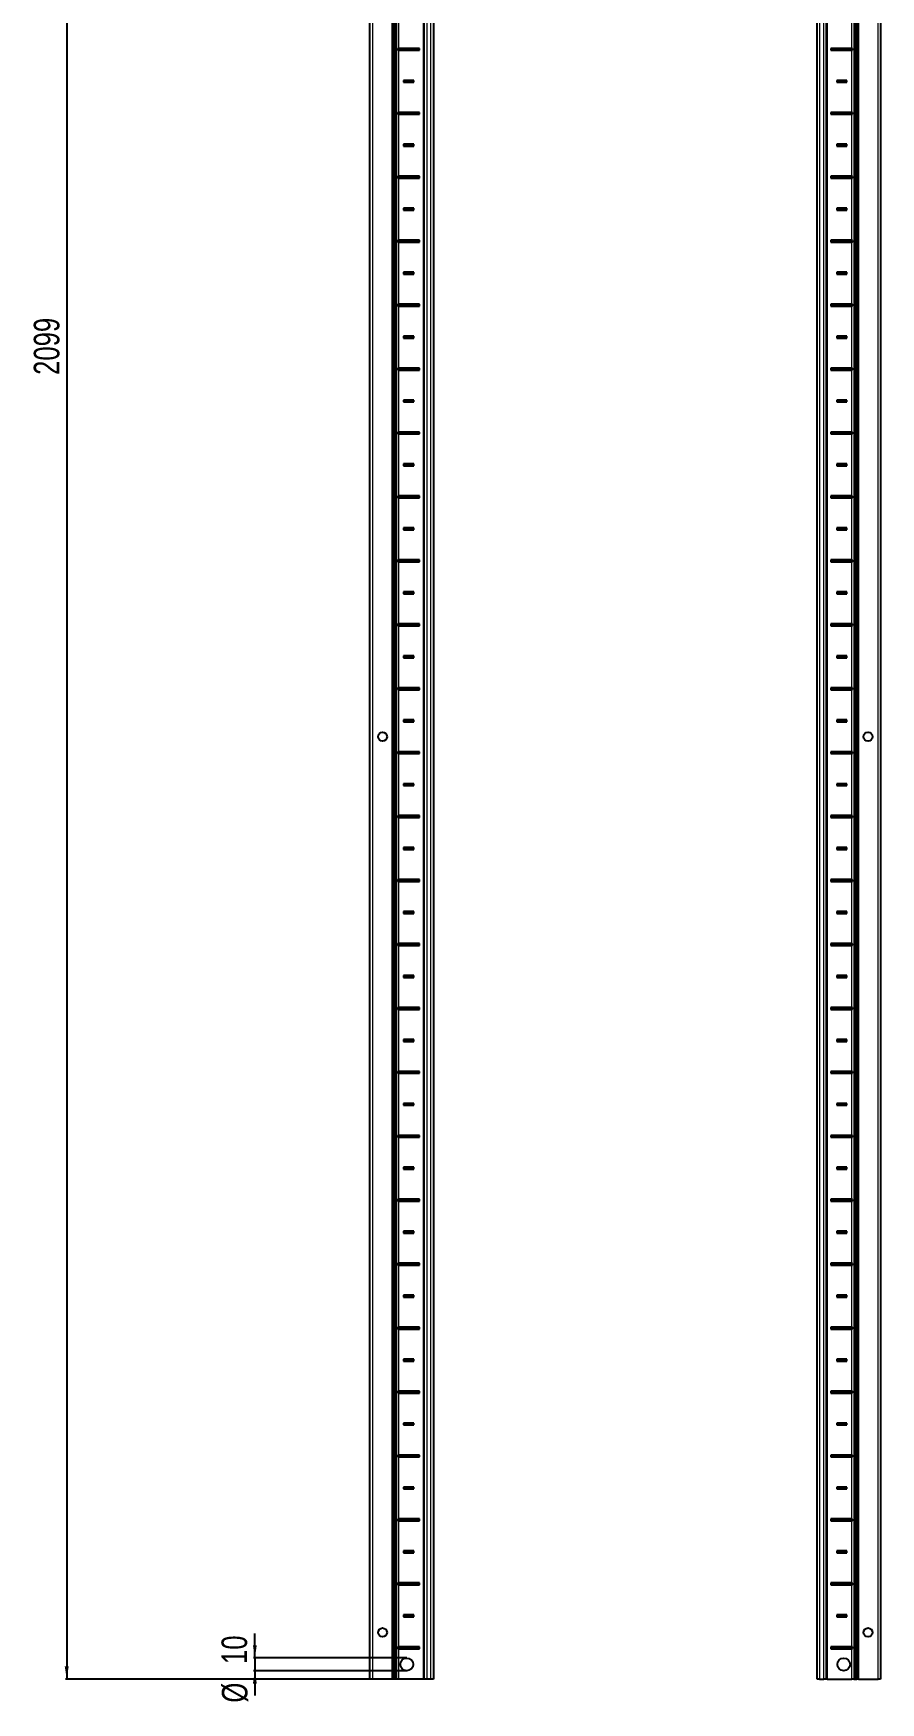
# Model space of a CAD drawing. Header units: millimetres. Extents: x -250 to 4825, y -2447 to 1577.
# Drawn here: x -250 to 412, y -1025 to 281 of the extents above; entities that cross this region are included whole.
import ezdxf

# ---------------------------------------------------------------- set-up
doc = ezdxf.new("R2010")
doc.units = ezdxf.units.MM
doc.layers.add('FORMAT', color=7, linetype='Continuous')
doc.styles.add('SLDTEXTSTYLE0', font='TXT', dxfattribs={"width": 0.75})
doc.dimstyles.new('SLDDIMSTYLE0', dxfattribs={"dimtxt": 20, "dimasz": 10, "dimexe": 0, "dimexo": 0.0625, "dimgap": 5, "dimtad": 2, "dimdec": 1, "dimrnd": 1e-09, "dimzin": 12, "dimdsep": 46, "dimtxsty": 'SLDTEXTSTYLE0', "dimsah": 1, "dimcen": 0.09, "dimadec": 0, "dimazin": 3, "dimtfac": 1, "dimtofl": 0, "dimtmove": 0, "dimatfit": 3, "dimfxl": 0, "dimfrac": 2, "dimtolj": 1, "dimtzin": 12, "dimarcsym": 0})
doc.dimstyles.new('SLDDIMSTYLE1', dxfattribs={"dimtxt": 20, "dimasz": 10, "dimexe": 0, "dimexo": 0.0625, "dimgap": 5, "dimtad": 2, "dimdec": 1, "dimrnd": 1e-09, "dimzin": 12, "dimdsep": 46, "dimtxsty": 'SLDTEXTSTYLE0', "dimsah": 1, "dimcen": 0.09, "dimadec": 0, "dimazin": 3, "dimtfac": 1, "dimtmove": 0, "dimatfit": 0, "dimfxl": 0, "dimfrac": 2, "dimtolj": 1, "dimtzin": 12, "dimarcsym": 0})

# ---------------------------------------------------------------- blocks, each defined once
blk = doc.blocks.new('_D')
at = {"layer": 'FORMAT'}
for p, q in [((35.2, 1092.8), (-225.3, 1092.8)), ((-224.3, 1092.8), (-224.3, -1006.2)), ((35.2, -1006.2), (-225.3, -1006.2))]:
    blk.add_line(p, q, dxfattribs=at)
for points in [[(-224.3, 1092.8), (-225.9, 1082.8), (-222.8, 1082.8)], [(-224.3, -1006.2), (-222.8, -996.2), (-225.9, -996.2)]]:
    blk.add_solid(points, dxfattribs=at)
at = {"layer": 'FORMAT', "insert": (-250.1, 13.7), "char_height": 20, "attachment_point": 1, "rotation": 90, "style": 'SLDTEXTSTYLE0'}
blk.add_mtext('2099', dxfattribs=at)
blk = doc.blocks.new('_D_3')
at = {"layer": 'FORMAT'}
for p, q in [((-77.2, -989.7), (-77.2, -970.5)), ((41.6, -989.7), (-78.2, -989.7)), ((-77.2, -989.7), (-77.2, -999.7)), ((41.6, -999.7), (-78.2, -999.7)), ((-77.2, -999.7), (-77.2, -1019))]:
    blk.add_line(p, q, dxfattribs=at)
for points in [[(-77.2, -989.7), (-75.7, -979.7), (-78.7, -979.7)], [(-77.2, -999.7), (-78.7, -1009.7), (-75.7, -1009.7)]]:
    blk.add_solid(points, dxfattribs=at)
at = {"layer": 'FORMAT', "char_height": 20, "attachment_point": 1, "rotation": 90, "style": 'SLDTEXTSTYLE0'}
for s, insert in [('10', (-103.3, -994.4)), ('%%c', (-103, -1024.6))]:
    blk.add_mtext(s, dxfattribs=dict(at, insert=insert))

msp = doc.modelspace()

# ---------------------------------------------------------------- linework, layer by layer
at = {"color": 7, "linetype": 'Continuous', "lineweight": 25}
for p, q in [((12.79, -1006.24), (12.79, 1092.76)), ((30.79, -1006.24), (30.79, 1092.76)), ((32.58, -1006.24), (32.58, 1092.76)), ((32.62, -1006.24), (32.62, 1092.76)), ((55.29, -1006.24), (55.29, 1092.76)), ((62.49, 1092.76), (62.49, -1006.24)), ((362.49, -1006.24), (362.49, 1092.76)), ((369.69, 1092.76), (369.69, -1006.24)), ((392.36, 1092.76), (392.36, -1006.24)), ((392.4, 1092.76), (392.4, -1006.24)), ((394.19, 1092.76), (394.19, -1006.24)), ((412.19, 1092.76), (412.19, -1006.24)), ((34.75, 268.9), (34.75, 267.61)), ((35.39, 268.26), (34.75, 268.9)), ((35.39, 268.26), (34.75, 267.61)), ((51.64, 269.01), (35.24, 269.01)), ((35.24, 267.51), (51.64, 267.51)), ((50.89, 268.26), (35.39, 268.26)), ((50.89, 268.26), (51.64, 269.01)), ((50.89, 268.26), (51.64, 267.51)), ((51.64, 267.51), (51.64, 269.01)), ((389.74, 269.01), (373.34, 269.01)), ((373.34, 269.01), (373.34, 267.51)), ((374.09, 268.26), (373.34, 269.01)), ((374.09, 268.26), (373.34, 267.51)), ((373.34, 267.51), (389.74, 267.51)), ((374.09, 268.26), (389.59, 268.26)), ((389.59, 268.26), (390.23, 268.9)), ((389.59, 268.26), (390.23, 267.61)), ((390.23, 267.61), (390.23, 268.9)), ((47.14, 244.01), (39.14, 244.01)), ((39.14, 244.01), (39.14, 242.51)), ((39.89, 243.26), (39.14, 244.01)), ((39.89, 243.26), (39.14, 242.51)), ((39.14, 242.51), (47.14, 242.51)), ((46.39, 243.26), (39.89, 243.26)), ((46.39, 243.26), (47.14, 244.01)), ((46.39, 243.26), (47.14, 242.51)), ((47.14, 242.51), (47.14, 244.01)), ((385.84, 244.01), (377.84, 244.01)), ((377.84, 244.01), (377.84, 242.51)), ((378.59, 243.26), (377.84, 244.01)), ((378.59, 243.26), (377.84, 242.51)), ((377.84, 242.51), (385.84, 242.51)), ((378.59, 243.26), (385.09, 243.26)), ((385.09, 243.26), (385.84, 244.01)), ((385.09, 243.26), (385.84, 242.51)), ((385.84, 242.51), (385.84, 244.01)), ((34.75, 218.9), (34.75, 217.61)), ((35.39, 218.26), (34.75, 218.9)), ((35.39, 218.26), (34.75, 217.61)), ((51.64, 219.01), (35.24, 219.01)), ((35.24, 217.51), (51.64, 217.51)), ((50.89, 218.26), (35.39, 218.26)), ((50.89, 218.26), (51.64, 219.01)), ((50.89, 218.26), (51.64, 217.51)), ((51.64, 217.51), (51.64, 219.01)), ((389.74, 219.01), (373.34, 219.01)), ((373.34, 219.01), (373.34, 217.51)), ((374.09, 218.26), (373.34, 219.01)), ((374.09, 218.26), (373.34, 217.51)), ((373.34, 217.51), (389.74, 217.51)), ((374.09, 218.26), (389.59, 218.26)), ((389.59, 218.26), (390.23, 218.9)), ((389.59, 218.26), (390.23, 217.61)), ((390.23, 217.61), (390.23, 218.9)), ((47.14, 194.01), (39.14, 194.01)), ((39.14, 194.01), (39.14, 192.51)), ((39.89, 193.26), (39.14, 194.01)), ((39.89, 193.26), (39.14, 192.51)), ((39.14, 192.51), (47.14, 192.51)), ((46.39, 193.26), (39.89, 193.26)), ((46.39, 193.26), (47.14, 194.01)), ((46.39, 193.26), (47.14, 192.51)), ((47.14, 192.51), (47.14, 194.01)), ((385.84, 194.01), (377.84, 194.01)), ((377.84, 194.01), (377.84, 192.51)), ((378.59, 193.26), (377.84, 194.01)), ((378.59, 193.26), (377.84, 192.51)), ((377.84, 192.51), (385.84, 192.51)), ((378.59, 193.26), (385.09, 193.26)), ((385.09, 193.26), (385.84, 194.01)), ((385.09, 193.26), (385.84, 192.51)), ((385.84, 192.51), (385.84, 194.01)), ((34.75, 168.9), (34.75, 167.61)), ((35.39, 168.26), (34.75, 168.9)), ((35.39, 168.26), (34.75, 167.61)), ((51.64, 169.01), (35.24, 169.01)), ((35.24, 167.51), (51.64, 167.51)), ((50.89, 168.26), (35.39, 168.26)), ((50.89, 168.26), (51.64, 169.01)), ((50.89, 168.26), (51.64, 167.51)), ((51.64, 167.51), (51.64, 169.01)), ((389.74, 169.01), (373.34, 169.01)), ((373.34, 169.01), (373.34, 167.51)), ((374.09, 168.26), (373.34, 169.01)), ((374.09, 168.26), (373.34, 167.51)), ((373.34, 167.51), (389.74, 167.51)), ((374.09, 168.26), (389.59, 168.26)), ((389.59, 168.26), (390.23, 168.9)), ((389.59, 168.26), (390.23, 167.61)), ((390.23, 167.61), (390.23, 168.9)), ((47.14, 144.01), (39.14, 144.01)), ((39.14, 144.01), (39.14, 142.51)), ((39.89, 143.26), (39.14, 144.01)), ((46.39, 143.26), (47.14, 144.01)), ((47.14, 142.51), (47.14, 144.01)), ((385.84, 144.01), (377.84, 144.01)), ((377.84, 144.01), (377.84, 142.51)), ((378.59, 143.26), (377.84, 144.01)), ((385.09, 143.26), (385.84, 144.01)), ((385.84, 142.51), (385.84, 144.01)), ((39.89, 143.26), (39.14, 142.51)), ((39.14, 142.51), (47.14, 142.51)), ((46.39, 143.26), (39.89, 143.26)), ((46.39, 143.26), (47.14, 142.51)), ((378.59, 143.26), (377.84, 142.51)), ((377.84, 142.51), (385.84, 142.51)), ((378.59, 143.26), (385.09, 143.26)), ((385.09, 143.26), (385.84, 142.51)), ((34.75, 118.9), (34.75, 117.61)), ((35.39, 118.26), (34.75, 118.9)), ((35.39, 118.26), (34.75, 117.61)), ((51.64, 119.01), (35.24, 119.01)), ((35.24, 117.51), (51.64, 117.51)), ((50.89, 118.26), (35.39, 118.26)), ((50.89, 118.26), (51.64, 119.01)), ((50.89, 118.26), (51.64, 117.51)), ((51.64, 117.51), (51.64, 119.01)), ((389.74, 119.01), (373.34, 119.01)), ((373.34, 119.01), (373.34, 117.51)), ((374.09, 118.26), (373.34, 119.01)), ((374.09, 118.26), (373.34, 117.51)), ((373.34, 117.51), (389.74, 117.51)), ((374.09, 118.26), (389.59, 118.26)), ((389.59, 118.26), (390.23, 118.9)), ((389.59, 118.26), (390.23, 117.61)), ((390.23, 117.61), (390.23, 118.9)), ((47.14, 94.01), (39.14, 94.01)), ((39.14, 94.01), (39.14, 92.51)), ((39.89, 93.26), (39.14, 94.01)), ((39.89, 93.26), (39.14, 92.51)), ((39.14, 92.51), (47.14, 92.51)), ((46.39, 93.26), (39.89, 93.26)), ((46.39, 93.26), (47.14, 94.01)), ((46.39, 93.26), (47.14, 92.51)), ((47.14, 92.51), (47.14, 94.01)), ((385.84, 94.01), (377.84, 94.01)), ((377.84, 94.01), (377.84, 92.51)), ((378.59, 93.26), (377.84, 94.01)), ((378.59, 93.26), (377.84, 92.51)), ((377.84, 92.51), (385.84, 92.51)), ((378.59, 93.26), (385.09, 93.26)), ((385.09, 93.26), (385.84, 94.01)), ((385.09, 93.26), (385.84, 92.51)), ((385.84, 92.51), (385.84, 94.01)), ((34.75, 68.9), (34.75, 67.61)), ((35.39, 68.26), (34.75, 68.9)), ((35.39, 68.26), (34.75, 67.61)), ((51.64, 69.01), (35.24, 69.01)), ((35.24, 67.51), (51.64, 67.51)), ((50.89, 68.26), (35.39, 68.26)), ((50.89, 68.26), (51.64, 69.01)), ((50.89, 68.26), (51.64, 67.51)), ((51.64, 67.51), (51.64, 69.01)), ((389.74, 69.01), (373.34, 69.01)), ((373.34, 69.01), (373.34, 67.51)), ((374.09, 68.26), (373.34, 69.01)), ((374.09, 68.26), (373.34, 67.51)), ((373.34, 67.51), (389.74, 67.51)), ((374.09, 68.26), (389.59, 68.26)), ((389.59, 68.26), (390.23, 68.9)), ((389.59, 68.26), (390.23, 67.61)), ((390.23, 67.61), (390.23, 68.9)), ((47.14, 44.01), (39.14, 44.01)), ((39.14, 44.01), (39.14, 42.51)), ((39.89, 43.26), (39.14, 44.01)), ((39.89, 43.26), (39.14, 42.51)), ((39.14, 42.51), (47.14, 42.51)), ((46.39, 43.26), (39.89, 43.26)), ((46.39, 43.26), (47.14, 44.01)), ((46.39, 43.26), (47.14, 42.51)), ((47.14, 42.51), (47.14, 44.01)), ((385.84, 44.01), (377.84, 44.01)), ((377.84, 44.01), (377.84, 42.51)), ((378.59, 43.26), (377.84, 44.01)), ((378.59, 43.26), (377.84, 42.51)), ((377.84, 42.51), (385.84, 42.51)), ((378.59, 43.26), (385.09, 43.26)), ((385.09, 43.26), (385.84, 44.01)), ((385.09, 43.26), (385.84, 42.51)), ((385.84, 42.51), (385.84, 44.01)), ((34.75, 18.9), (34.75, 17.61)), ((35.39, 18.26), (34.75, 18.9)), ((35.39, 18.26), (34.75, 17.61)), ((51.64, 19.01), (35.24, 19.01)), ((35.24, 17.51), (51.64, 17.51)), ((50.89, 18.26), (35.39, 18.26)), ((50.89, 18.26), (51.64, 19.01)), ((50.89, 18.26), (51.64, 17.51)), ((51.64, 17.51), (51.64, 19.01)), ((389.74, 19.01), (373.34, 19.01)), ((373.34, 19.01), (373.34, 17.51)), ((374.09, 18.26), (373.34, 19.01)), ((374.09, 18.26), (373.34, 17.51)), ((373.34, 17.51), (389.74, 17.51)), ((374.09, 18.26), (389.59, 18.26)), ((389.59, 18.26), (390.23, 18.9)), ((389.59, 18.26), (390.23, 17.61)), ((390.23, 17.61), (390.23, 18.9)), ((47.14, -5.99), (39.14, -5.99)), ((39.14, -5.99), (39.14, -7.49)), ((39.89, -6.74), (39.14, -5.99)), ((39.89, -6.74), (39.14, -7.49)), ((39.14, -7.49), (47.14, -7.49)), ((46.39, -6.74), (39.89, -6.74)), ((46.39, -6.74), (47.14, -5.99)), ((46.39, -6.74), (47.14, -7.49)), ((47.14, -7.49), (47.14, -5.99)), ((385.84, -5.99), (377.84, -5.99)), ((377.84, -5.99), (377.84, -7.49)), ((378.59, -6.74), (377.84, -5.99)), ((378.59, -6.74), (377.84, -7.49)), ((377.84, -7.49), (385.84, -7.49)), ((378.59, -6.74), (385.09, -6.74)), ((385.09, -6.74), (385.84, -5.99)), ((385.09, -6.74), (385.84, -7.49)), ((385.84, -7.49), (385.84, -5.99)), ((34.75, -31.1), (34.75, -32.39)), ((35.39, -31.74), (34.75, -31.1)), ((35.39, -31.74), (34.75, -32.39)), ((51.64, -30.99), (35.24, -30.99)), ((35.24, -32.49), (51.64, -32.49)), ((50.89, -31.74), (35.39, -31.74)), ((50.89, -31.74), (51.64, -30.99)), ((50.89, -31.74), (51.64, -32.49)), ((51.64, -32.49), (51.64, -30.99)), ((389.74, -30.99), (373.34, -30.99)), ((373.34, -30.99), (373.34, -32.49)), ((374.09, -31.74), (373.34, -30.99)), ((374.09, -31.74), (373.34, -32.49)), ((373.34, -32.49), (389.74, -32.49)), ((374.09, -31.74), (389.59, -31.74)), ((389.59, -31.74), (390.23, -31.1)), ((389.59, -31.74), (390.23, -32.39)), ((390.23, -32.39), (390.23, -31.1)), ((47.14, -55.99), (39.14, -55.99)), ((39.14, -55.99), (39.14, -57.49)), ((39.89, -56.74), (39.14, -55.99)), ((39.89, -56.74), (39.14, -57.49)), ((39.14, -57.49), (47.14, -57.49)), ((46.39, -56.74), (39.89, -56.74)), ((46.39, -56.74), (47.14, -55.99)), ((46.39, -56.74), (47.14, -57.49)), ((47.14, -57.49), (47.14, -55.99)), ((385.84, -55.99), (377.84, -55.99)), ((377.84, -55.99), (377.84, -57.49)), ((378.59, -56.74), (377.84, -55.99)), ((378.59, -56.74), (377.84, -57.49)), ((377.84, -57.49), (385.84, -57.49)), ((378.59, -56.74), (385.09, -56.74)), ((385.09, -56.74), (385.84, -55.99)), ((385.09, -56.74), (385.84, -57.49)), ((385.84, -57.49), (385.84, -55.99)), ((34.75, -81.1), (34.75, -82.39)), ((35.39, -81.74), (34.75, -81.1)), ((35.39, -81.74), (34.75, -82.39)), ((51.64, -80.99), (35.24, -80.99)), ((35.24, -82.49), (51.64, -82.49)), ((50.89, -81.74), (35.39, -81.74)), ((50.89, -81.74), (51.64, -80.99)), ((50.89, -81.74), (51.64, -82.49)), ((51.64, -82.49), (51.64, -80.99)), ((389.74, -80.99), (373.34, -80.99)), ((373.34, -80.99), (373.34, -82.49)), ((374.09, -81.74), (373.34, -80.99)), ((374.09, -81.74), (373.34, -82.49)), ((373.34, -82.49), (389.74, -82.49)), ((374.09, -81.74), (389.59, -81.74)), ((389.59, -81.74), (390.23, -81.1)), ((389.59, -81.74), (390.23, -82.39)), ((390.23, -82.39), (390.23, -81.1)), ((47.14, -105.99), (39.14, -105.99)), ((39.14, -105.99), (39.14, -107.49)), ((39.89, -106.74), (39.14, -105.99)), ((39.89, -106.74), (39.14, -107.49)), ((39.14, -107.49), (47.14, -107.49)), ((46.39, -106.74), (39.89, -106.74)), ((46.39, -106.74), (47.14, -105.99)), ((46.39, -106.74), (47.14, -107.49)), ((47.14, -107.49), (47.14, -105.99)), ((385.84, -105.99), (377.84, -105.99)), ((377.84, -105.99), (377.84, -107.49)), ((378.59, -106.74), (377.84, -105.99)), ((378.59, -106.74), (377.84, -107.49)), ((377.84, -107.49), (385.84, -107.49)), ((378.59, -106.74), (385.09, -106.74)), ((385.09, -106.74), (385.84, -105.99)), ((385.09, -106.74), (385.84, -107.49)), ((385.84, -107.49), (385.84, -105.99)), ((34.75, -131.1), (34.75, -132.39)), ((35.39, -131.74), (34.75, -131.1)), ((35.39, -131.74), (34.75, -132.39)), ((51.64, -130.99), (35.24, -130.99)), ((35.24, -132.49), (51.64, -132.49)), ((50.89, -131.74), (35.39, -131.74)), ((50.89, -131.74), (51.64, -130.99)), ((50.89, -131.74), (51.64, -132.49)), ((51.64, -132.49), (51.64, -130.99)), ((389.74, -130.99), (373.34, -130.99)), ((373.34, -130.99), (373.34, -132.49)), ((374.09, -131.74), (373.34, -130.99)), ((374.09, -131.74), (373.34, -132.49)), ((373.34, -132.49), (389.74, -132.49)), ((374.09, -131.74), (389.59, -131.74)), ((389.59, -131.74), (390.23, -131.1)), ((389.59, -131.74), (390.23, -132.39)), ((390.23, -132.39), (390.23, -131.1)), ((47.14, -155.99), (39.14, -155.99)), ((39.14, -155.99), (39.14, -157.49)), ((39.89, -156.74), (39.14, -155.99)), ((46.39, -156.74), (47.14, -155.99)), ((47.14, -157.49), (47.14, -155.99)), ((385.84, -155.99), (377.84, -155.99)), ((377.84, -155.99), (377.84, -157.49)), ((378.59, -156.74), (377.84, -155.99)), ((385.09, -156.74), (385.84, -155.99)), ((385.84, -157.49), (385.84, -155.99)), ((39.89, -156.74), (39.14, -157.49)), ((39.14, -157.49), (47.14, -157.49)), ((46.39, -156.74), (39.89, -156.74)), ((46.39, -156.74), (47.14, -157.49)), ((378.59, -156.74), (377.84, -157.49)), ((377.84, -157.49), (385.84, -157.49)), ((378.59, -156.74), (385.09, -156.74)), ((385.09, -156.74), (385.84, -157.49)), ((34.75, -181.1), (34.75, -182.39)), ((35.39, -181.74), (34.75, -181.1)), ((35.39, -181.74), (34.75, -182.39)), ((51.64, -180.99), (35.24, -180.99)), ((35.24, -182.49), (51.64, -182.49)), ((50.89, -181.74), (35.39, -181.74)), ((50.89, -181.74), (51.64, -180.99)), ((50.89, -181.74), (51.64, -182.49)), ((51.64, -182.49), (51.64, -180.99)), ((389.74, -180.99), (373.34, -180.99)), ((373.34, -180.99), (373.34, -182.49)), ((374.09, -181.74), (373.34, -180.99)), ((374.09, -181.74), (373.34, -182.49)), ((373.34, -182.49), (389.74, -182.49)), ((374.09, -181.74), (389.59, -181.74)), ((389.59, -181.74), (390.23, -181.1)), ((389.59, -181.74), (390.23, -182.39)), ((390.23, -182.39), (390.23, -181.1)), ((47.14, -205.99), (39.14, -205.99)), ((39.14, -205.99), (39.14, -207.49)), ((39.89, -206.74), (39.14, -205.99)), ((39.89, -206.74), (39.14, -207.49)), ((39.14, -207.49), (47.14, -207.49)), ((46.39, -206.74), (39.89, -206.74)), ((46.39, -206.74), (47.14, -205.99)), ((46.39, -206.74), (47.14, -207.49)), ((47.14, -207.49), (47.14, -205.99)), ((385.84, -205.99), (377.84, -205.99)), ((377.84, -205.99), (377.84, -207.49)), ((378.59, -206.74), (377.84, -205.99)), ((378.59, -206.74), (377.84, -207.49)), ((377.84, -207.49), (385.84, -207.49)), ((378.59, -206.74), (385.09, -206.74)), ((385.09, -206.74), (385.84, -205.99)), ((385.09, -206.74), (385.84, -207.49)), ((385.84, -207.49), (385.84, -205.99)), ((34.75, -231.1), (34.75, -232.39)), ((35.39, -231.74), (34.75, -231.1)), ((35.39, -231.74), (34.75, -232.39)), ((51.64, -230.99), (35.24, -230.99)), ((35.24, -232.49), (51.64, -232.49)), ((50.89, -231.74), (35.39, -231.74)), ((50.89, -231.74), (51.64, -230.99)), ((50.89, -231.74), (51.64, -232.49)), ((51.64, -232.49), (51.64, -230.99)), ((389.74, -230.99), (373.34, -230.99)), ((373.34, -230.99), (373.34, -232.49)), ((374.09, -231.74), (373.34, -230.99)), ((374.09, -231.74), (373.34, -232.49)), ((373.34, -232.49), (389.74, -232.49)), ((374.09, -231.74), (389.59, -231.74)), ((389.59, -231.74), (390.23, -231.1)), ((389.59, -231.74), (390.23, -232.39)), ((390.23, -232.39), (390.23, -231.1)), ((47.14, -255.99), (39.14, -255.99)), ((39.14, -255.99), (39.14, -257.49)), ((39.89, -256.74), (39.14, -255.99)), ((39.89, -256.74), (39.14, -257.49)), ((39.14, -257.49), (47.14, -257.49)), ((46.39, -256.74), (39.89, -256.74)), ((46.39, -256.74), (47.14, -255.99)), ((46.39, -256.74), (47.14, -257.49)), ((47.14, -257.49), (47.14, -255.99)), ((385.84, -255.99), (377.84, -255.99)), ((377.84, -255.99), (377.84, -257.49)), ((378.59, -256.74), (377.84, -255.99)), ((378.59, -256.74), (377.84, -257.49)), ((377.84, -257.49), (385.84, -257.49)), ((378.59, -256.74), (385.09, -256.74)), ((385.09, -256.74), (385.84, -255.99)), ((385.09, -256.74), (385.84, -257.49)), ((385.84, -257.49), (385.84, -255.99)), ((34.75, -281.1), (34.75, -282.39)), ((35.39, -281.74), (34.75, -281.1)), ((35.39, -281.74), (34.75, -282.39)), ((51.64, -280.99), (35.24, -280.99)), ((35.24, -282.49), (51.64, -282.49)), ((50.89, -281.74), (35.39, -281.74)), ((50.89, -281.74), (51.64, -280.99)), ((50.89, -281.74), (51.64, -282.49)), ((51.64, -282.49), (51.64, -280.99)), ((389.74, -280.99), (373.34, -280.99)), ((373.34, -280.99), (373.34, -282.49)), ((374.09, -281.74), (373.34, -280.99)), ((374.09, -281.74), (373.34, -282.49)), ((373.34, -282.49), (389.74, -282.49)), ((374.09, -281.74), (389.59, -281.74)), ((389.59, -281.74), (390.23, -281.1)), ((389.59, -281.74), (390.23, -282.39)), ((390.23, -282.39), (390.23, -281.1)), ((47.14, -305.99), (39.14, -305.99)), ((39.14, -305.99), (39.14, -307.49)), ((39.89, -306.74), (39.14, -305.99)), ((39.89, -306.74), (39.14, -307.49)), ((39.14, -307.49), (47.14, -307.49)), ((46.39, -306.74), (39.89, -306.74)), ((46.39, -306.74), (47.14, -305.99)), ((46.39, -306.74), (47.14, -307.49)), ((47.14, -307.49), (47.14, -305.99)), ((385.84, -305.99), (377.84, -305.99)), ((377.84, -305.99), (377.84, -307.49)), ((378.59, -306.74), (377.84, -305.99)), ((378.59, -306.74), (377.84, -307.49)), ((377.84, -307.49), (385.84, -307.49)), ((378.59, -306.74), (385.09, -306.74)), ((385.09, -306.74), (385.84, -305.99)), ((385.09, -306.74), (385.84, -307.49)), ((385.84, -307.49), (385.84, -305.99)), ((34.75, -331.1), (34.75, -332.39)), ((35.39, -331.74), (34.75, -331.1)), ((35.39, -331.74), (34.75, -332.39)), ((51.64, -330.99), (35.24, -330.99)), ((35.24, -332.49), (51.64, -332.49)), ((50.89, -331.74), (35.39, -331.74)), ((50.89, -331.74), (51.64, -330.99)), ((50.89, -331.74), (51.64, -332.49)), ((51.64, -332.49), (51.64, -330.99)), ((389.74, -330.99), (373.34, -330.99)), ((373.34, -330.99), (373.34, -332.49)), ((374.09, -331.74), (373.34, -330.99)), ((374.09, -331.74), (373.34, -332.49)), ((373.34, -332.49), (389.74, -332.49)), ((374.09, -331.74), (389.59, -331.74)), ((389.59, -331.74), (390.23, -331.1)), ((389.59, -331.74), (390.23, -332.39)), ((390.23, -332.39), (390.23, -331.1)), ((47.14, -355.99), (39.14, -355.99)), ((39.14, -355.99), (39.14, -357.49)), ((39.89, -356.74), (39.14, -355.99)), ((39.89, -356.74), (39.14, -357.49)), ((39.14, -357.49), (47.14, -357.49)), ((46.39, -356.74), (39.89, -356.74)), ((46.39, -356.74), (47.14, -355.99)), ((46.39, -356.74), (47.14, -357.49)), ((47.14, -357.49), (47.14, -355.99)), ((385.84, -355.99), (377.84, -355.99)), ((377.84, -355.99), (377.84, -357.49)), ((378.59, -356.74), (377.84, -355.99)), ((378.59, -356.74), (377.84, -357.49)), ((377.84, -357.49), (385.84, -357.49)), ((378.59, -356.74), (385.09, -356.74)), ((385.09, -356.74), (385.84, -355.99)), ((385.09, -356.74), (385.84, -357.49)), ((385.84, -357.49), (385.84, -355.99)), ((34.75, -381.1), (34.75, -382.39)), ((35.39, -381.74), (34.75, -381.1)), ((35.39, -381.74), (34.75, -382.39)), ((51.64, -380.99), (35.24, -380.99)), ((35.24, -382.49), (51.64, -382.49)), ((50.89, -381.74), (35.39, -381.74)), ((50.89, -381.74), (51.64, -380.99)), ((50.89, -381.74), (51.64, -382.49)), ((51.64, -382.49), (51.64, -380.99)), ((389.74, -380.99), (373.34, -380.99)), ((373.34, -380.99), (373.34, -382.49)), ((374.09, -381.74), (373.34, -380.99)), ((374.09, -381.74), (373.34, -382.49)), ((373.34, -382.49), (389.74, -382.49)), ((374.09, -381.74), (389.59, -381.74)), ((389.59, -381.74), (390.23, -381.1)), ((389.59, -381.74), (390.23, -382.39)), ((390.23, -382.39), (390.23, -381.1)), ((47.14, -405.99), (39.14, -405.99)), ((39.14, -405.99), (39.14, -407.49)), ((39.89, -406.74), (39.14, -405.99)), ((39.89, -406.74), (39.14, -407.49)), ((39.14, -407.49), (47.14, -407.49)), ((46.39, -406.74), (39.89, -406.74)), ((46.39, -406.74), (47.14, -405.99)), ((46.39, -406.74), (47.14, -407.49)), ((47.14, -407.49), (47.14, -405.99)), ((385.84, -405.99), (377.84, -405.99)), ((377.84, -405.99), (377.84, -407.49)), ((378.59, -406.74), (377.84, -405.99)), ((378.59, -406.74), (377.84, -407.49)), ((377.84, -407.49), (385.84, -407.49)), ((378.59, -406.74), (385.09, -406.74)), ((385.09, -406.74), (385.84, -405.99)), ((385.09, -406.74), (385.84, -407.49)), ((385.84, -407.49), (385.84, -405.99)), ((34.75, -431.1), (34.75, -432.39)), ((35.39, -431.74), (34.75, -431.1)), ((35.39, -431.74), (34.75, -432.39)), ((51.64, -430.99), (35.24, -430.99)), ((35.24, -432.49), (51.64, -432.49)), ((50.89, -431.74), (35.39, -431.74)), ((50.89, -431.74), (51.64, -430.99)), ((50.89, -431.74), (51.64, -432.49)), ((51.64, -432.49), (51.64, -430.99)), ((389.74, -430.99), (373.34, -430.99)), ((373.34, -430.99), (373.34, -432.49)), ((374.09, -431.74), (373.34, -430.99)), ((374.09, -431.74), (373.34, -432.49)), ((373.34, -432.49), (389.74, -432.49)), ((374.09, -431.74), (389.59, -431.74)), ((389.59, -431.74), (390.23, -431.1)), ((389.59, -431.74), (390.23, -432.39)), ((390.23, -432.39), (390.23, -431.1)), ((47.14, -455.99), (39.14, -455.99)), ((39.14, -455.99), (39.14, -457.49)), ((39.89, -456.74), (39.14, -455.99)), ((39.89, -456.74), (39.14, -457.49)), ((46.39, -456.74), (39.89, -456.74)), ((46.39, -456.74), (47.14, -455.99)), ((46.39, -456.74), (47.14, -457.49)), ((47.14, -457.49), (47.14, -455.99)), ((385.84, -455.99), (377.84, -455.99)), ((377.84, -455.99), (377.84, -457.49)), ((378.59, -456.74), (377.84, -455.99)), ((378.59, -456.74), (377.84, -457.49)), ((378.59, -456.74), (385.09, -456.74)), ((385.09, -456.74), (385.84, -455.99)), ((385.09, -456.74), (385.84, -457.49)), ((385.84, -457.49), (385.84, -455.99)), ((39.14, -457.49), (47.14, -457.49)), ((377.84, -457.49), (385.84, -457.49)), ((34.75, -481.1), (34.75, -482.39)), ((35.39, -481.74), (34.75, -481.1)), ((35.39, -481.74), (34.75, -482.39)), ((51.64, -480.99), (35.24, -480.99)), ((35.24, -482.49), (51.64, -482.49)), ((50.89, -481.74), (35.39, -481.74)), ((50.89, -481.74), (51.64, -480.99)), ((50.89, -481.74), (51.64, -482.49)), ((51.64, -482.49), (51.64, -480.99)), ((389.74, -480.99), (373.34, -480.99)), ((373.34, -480.99), (373.34, -482.49)), ((374.09, -481.74), (373.34, -480.99)), ((374.09, -481.74), (373.34, -482.49)), ((373.34, -482.49), (389.74, -482.49)), ((374.09, -481.74), (389.59, -481.74)), ((389.59, -481.74), (390.23, -481.1)), ((389.59, -481.74), (390.23, -482.39)), ((390.23, -482.39), (390.23, -481.1)), ((47.14, -505.99), (39.14, -505.99)), ((39.14, -505.99), (39.14, -507.49)), ((39.89, -506.74), (39.14, -505.99)), ((39.89, -506.74), (39.14, -507.49)), ((39.14, -507.49), (47.14, -507.49)), ((46.39, -506.74), (39.89, -506.74)), ((46.39, -506.74), (47.14, -505.99)), ((46.39, -506.74), (47.14, -507.49)), ((47.14, -507.49), (47.14, -505.99)), ((385.84, -505.99), (377.84, -505.99)), ((377.84, -505.99), (377.84, -507.49)), ((378.59, -506.74), (377.84, -505.99)), ((378.59, -506.74), (377.84, -507.49)), ((377.84, -507.49), (385.84, -507.49)), ((378.59, -506.74), (385.09, -506.74)), ((385.09, -506.74), (385.84, -505.99)), ((385.09, -506.74), (385.84, -507.49)), ((385.84, -507.49), (385.84, -505.99)), ((34.75, -531.1), (34.75, -532.39)), ((35.39, -531.74), (34.75, -531.1)), ((35.39, -531.74), (34.75, -532.39)), ((51.64, -530.99), (35.24, -530.99)), ((35.24, -532.49), (51.64, -532.49)), ((50.89, -531.74), (35.39, -531.74)), ((50.89, -531.74), (51.64, -530.99)), ((50.89, -531.74), (51.64, -532.49)), ((51.64, -532.49), (51.64, -530.99)), ((389.74, -530.99), (373.34, -530.99)), ((373.34, -530.99), (373.34, -532.49)), ((374.09, -531.74), (373.34, -530.99)), ((374.09, -531.74), (373.34, -532.49)), ((373.34, -532.49), (389.74, -532.49)), ((374.09, -531.74), (389.59, -531.74)), ((389.59, -531.74), (390.23, -531.1)), ((389.59, -531.74), (390.23, -532.39)), ((390.23, -532.39), (390.23, -531.1)), ((47.14, -555.99), (39.14, -555.99)), ((39.14, -555.99), (39.14, -557.49)), ((39.89, -556.74), (39.14, -555.99)), ((39.89, -556.74), (39.14, -557.49)), ((39.14, -557.49), (47.14, -557.49)), ((46.39, -556.74), (39.89, -556.74)), ((46.39, -556.74), (47.14, -555.99)), ((46.39, -556.74), (47.14, -557.49)), ((47.14, -557.49), (47.14, -555.99)), ((385.84, -555.99), (377.84, -555.99)), ((377.84, -555.99), (377.84, -557.49)), ((378.59, -556.74), (377.84, -555.99)), ((378.59, -556.74), (377.84, -557.49)), ((377.84, -557.49), (385.84, -557.49)), ((378.59, -556.74), (385.09, -556.74)), ((385.09, -556.74), (385.84, -555.99)), ((385.09, -556.74), (385.84, -557.49)), ((385.84, -557.49), (385.84, -555.99)), ((34.75, -581.1), (34.75, -582.39)), ((35.39, -581.74), (34.75, -581.1)), ((35.39, -581.74), (34.75, -582.39)), ((51.64, -580.99), (35.24, -580.99)), ((35.24, -582.49), (51.64, -582.49)), ((50.89, -581.74), (35.39, -581.74)), ((50.89, -581.74), (51.64, -580.99)), ((50.89, -581.74), (51.64, -582.49)), ((51.64, -582.49), (51.64, -580.99)), ((389.74, -580.99), (373.34, -580.99)), ((373.34, -580.99), (373.34, -582.49)), ((374.09, -581.74), (373.34, -580.99)), ((374.09, -581.74), (373.34, -582.49)), ((373.34, -582.49), (389.74, -582.49)), ((374.09, -581.74), (389.59, -581.74)), ((389.59, -581.74), (390.23, -581.1)), ((389.59, -581.74), (390.23, -582.39)), ((390.23, -582.39), (390.23, -581.1)), ((47.14, -605.99), (39.14, -605.99)), ((39.14, -605.99), (39.14, -607.49)), ((39.89, -606.74), (39.14, -605.99)), ((39.89, -606.74), (39.14, -607.49)), ((39.14, -607.49), (47.14, -607.49)), ((46.39, -606.74), (39.89, -606.74)), ((46.39, -606.74), (47.14, -605.99)), ((46.39, -606.74), (47.14, -607.49)), ((47.14, -607.49), (47.14, -605.99)), ((385.84, -605.99), (377.84, -605.99)), ((377.84, -605.99), (377.84, -607.49)), ((378.59, -606.74), (377.84, -605.99)), ((378.59, -606.74), (377.84, -607.49)), ((377.84, -607.49), (385.84, -607.49)), ((378.59, -606.74), (385.09, -606.74)), ((385.09, -606.74), (385.84, -605.99)), ((385.09, -606.74), (385.84, -607.49)), ((385.84, -607.49), (385.84, -605.99)), ((34.75, -631.1), (34.75, -632.39)), ((35.39, -631.74), (34.75, -631.1)), ((35.39, -631.74), (34.75, -632.39)), ((51.64, -630.99), (35.24, -630.99)), ((35.24, -632.49), (51.64, -632.49)), ((50.89, -631.74), (35.39, -631.74)), ((50.89, -631.74), (51.64, -630.99)), ((50.89, -631.74), (51.64, -632.49)), ((51.64, -632.49), (51.64, -630.99)), ((389.74, -630.99), (373.34, -630.99)), ((373.34, -630.99), (373.34, -632.49)), ((374.09, -631.74), (373.34, -630.99)), ((374.09, -631.74), (373.34, -632.49)), ((373.34, -632.49), (389.74, -632.49)), ((374.09, -631.74), (389.59, -631.74)), ((389.59, -631.74), (390.23, -631.1)), ((389.59, -631.74), (390.23, -632.39)), ((390.23, -632.39), (390.23, -631.1)), ((47.14, -655.99), (39.14, -655.99)), ((39.14, -655.99), (39.14, -657.49)), ((39.89, -656.74), (39.14, -655.99)), ((39.89, -656.74), (39.14, -657.49)), ((39.14, -657.49), (47.14, -657.49)), ((46.39, -656.74), (39.89, -656.74)), ((46.39, -656.74), (47.14, -655.99)), ((46.39, -656.74), (47.14, -657.49)), ((47.14, -657.49), (47.14, -655.99)), ((385.84, -655.99), (377.84, -655.99)), ((377.84, -655.99), (377.84, -657.49)), ((378.59, -656.74), (377.84, -655.99)), ((378.59, -656.74), (377.84, -657.49)), ((377.84, -657.49), (385.84, -657.49)), ((378.59, -656.74), (385.09, -656.74)), ((385.09, -656.74), (385.84, -655.99)), ((385.09, -656.74), (385.84, -657.49)), ((385.84, -657.49), (385.84, -655.99)), ((34.75, -681.1), (34.75, -682.39)), ((35.39, -681.74), (34.75, -681.1)), ((35.39, -681.74), (34.75, -682.39)), ((51.64, -680.99), (35.24, -680.99)), ((35.24, -682.49), (51.64, -682.49)), ((50.89, -681.74), (35.39, -681.74)), ((50.89, -681.74), (51.64, -680.99)), ((50.89, -681.74), (51.64, -682.49)), ((51.64, -682.49), (51.64, -680.99)), ((389.74, -680.99), (373.34, -680.99)), ((373.34, -680.99), (373.34, -682.49)), ((374.09, -681.74), (373.34, -680.99)), ((374.09, -681.74), (373.34, -682.49)), ((373.34, -682.49), (389.74, -682.49)), ((374.09, -681.74), (389.59, -681.74)), ((389.59, -681.74), (390.23, -681.1)), ((389.59, -681.74), (390.23, -682.39)), ((390.23, -682.39), (390.23, -681.1)), ((47.14, -705.99), (39.14, -705.99)), ((39.14, -705.99), (39.14, -707.49)), ((39.89, -706.74), (39.14, -705.99)), ((39.89, -706.74), (39.14, -707.49)), ((39.14, -707.49), (47.14, -707.49)), ((46.39, -706.74), (39.89, -706.74)), ((46.39, -706.74), (47.14, -705.99)), ((46.39, -706.74), (47.14, -707.49)), ((47.14, -707.49), (47.14, -705.99)), ((385.84, -705.99), (377.84, -705.99)), ((377.84, -705.99), (377.84, -707.49)), ((378.59, -706.74), (377.84, -705.99)), ((378.59, -706.74), (377.84, -707.49)), ((377.84, -707.49), (385.84, -707.49)), ((378.59, -706.74), (385.09, -706.74)), ((385.09, -706.74), (385.84, -705.99)), ((385.09, -706.74), (385.84, -707.49)), ((385.84, -707.49), (385.84, -705.99)), ((51.64, -730.99), (35.24, -730.99)), ((50.89, -731.74), (51.64, -730.99)), ((51.64, -732.49), (51.64, -730.99)), ((389.74, -730.99), (373.34, -730.99)), ((373.34, -730.99), (373.34, -732.49)), ((374.09, -731.74), (373.34, -730.99)), ((34.75, -731.1), (34.75, -732.39)), ((35.39, -731.74), (34.75, -731.1)), ((35.39, -731.74), (34.75, -732.39)), ((35.24, -732.49), (51.64, -732.49)), ((50.89, -731.74), (35.39, -731.74)), ((50.89, -731.74), (51.64, -732.49)), ((374.09, -731.74), (373.34, -732.49)), ((373.34, -732.49), (389.74, -732.49)), ((374.09, -731.74), (389.59, -731.74)), ((389.59, -731.74), (390.23, -731.1)), ((389.59, -731.74), (390.23, -732.39)), ((390.23, -732.39), (390.23, -731.1)), ((39.89, -756.74), (39.14, -755.99)), ((47.14, -755.99), (39.14, -755.99)), ((39.14, -755.99), (39.14, -757.49)), ((39.89, -756.74), (39.14, -757.49)), ((46.39, -756.74), (39.89, -756.74)), ((46.39, -756.74), (47.14, -755.99)), ((46.39, -756.74), (47.14, -757.49)), ((47.14, -757.49), (47.14, -755.99)), ((385.84, -755.99), (377.84, -755.99)), ((377.84, -755.99), (377.84, -757.49)), ((378.59, -756.74), (377.84, -755.99)), ((378.59, -756.74), (377.84, -757.49)), ((378.59, -756.74), (385.09, -756.74)), ((385.09, -756.74), (385.84, -755.99)), ((385.09, -756.74), (385.84, -757.49)), ((385.84, -757.49), (385.84, -755.99)), ((39.14, -757.49), (47.14, -757.49)), ((377.84, -757.49), (385.84, -757.49)), ((34.75, -781.1), (34.75, -782.39)), ((35.39, -781.74), (34.75, -781.1)), ((35.39, -781.74), (34.75, -782.39)), ((51.64, -780.99), (35.24, -780.99)), ((35.24, -782.49), (51.64, -782.49)), ((50.89, -781.74), (35.39, -781.74)), ((50.89, -781.74), (51.64, -780.99)), ((50.89, -781.74), (51.64, -782.49)), ((51.64, -782.49), (51.64, -780.99)), ((389.74, -780.99), (373.34, -780.99)), ((373.34, -780.99), (373.34, -782.49)), ((374.09, -781.74), (373.34, -780.99)), ((374.09, -781.74), (373.34, -782.49)), ((373.34, -782.49), (389.74, -782.49)), ((374.09, -781.74), (389.59, -781.74)), ((389.59, -781.74), (390.23, -781.1)), ((389.59, -781.74), (390.23, -782.39)), ((390.23, -782.39), (390.23, -781.1)), ((39.89, -806.74), (39.14, -805.99)), ((47.14, -805.99), (39.14, -805.99)), ((39.14, -805.99), (39.14, -807.49)), ((39.89, -806.74), (39.14, -807.49)), ((39.14, -807.49), (47.14, -807.49)), ((46.39, -806.74), (39.89, -806.74)), ((46.39, -806.74), (47.14, -805.99)), ((46.39, -806.74), (47.14, -807.49)), ((47.14, -807.49), (47.14, -805.99)), ((385.84, -805.99), (377.84, -805.99)), ((377.84, -805.99), (377.84, -807.49)), ((378.59, -806.74), (377.84, -805.99)), ((378.59, -806.74), (377.84, -807.49)), ((377.84, -807.49), (385.84, -807.49)), ((378.59, -806.74), (385.09, -806.74)), ((385.09, -806.74), (385.84, -805.99)), ((385.09, -806.74), (385.84, -807.49)), ((385.84, -807.49), (385.84, -805.99)), ((34.75, -831.1), (34.75, -832.39)), ((35.39, -831.74), (34.75, -831.1)), ((35.39, -831.74), (34.75, -832.39)), ((51.64, -830.99), (35.24, -830.99)), ((35.24, -832.49), (51.64, -832.49)), ((50.89, -831.74), (35.39, -831.74)), ((50.89, -831.74), (51.64, -830.99)), ((50.89, -831.74), (51.64, -832.49)), ((51.64, -832.49), (51.64, -830.99)), ((389.74, -830.99), (373.34, -830.99)), ((373.34, -830.99), (373.34, -832.49)), ((374.09, -831.74), (373.34, -830.99)), ((374.09, -831.74), (373.34, -832.49)), ((373.34, -832.49), (389.74, -832.49)), ((374.09, -831.74), (389.59, -831.74)), ((389.59, -831.74), (390.23, -831.1)), ((389.59, -831.74), (390.23, -832.39)), ((390.23, -832.39), (390.23, -831.1)), ((47.14, -855.99), (39.14, -855.99)), ((39.14, -855.99), (39.14, -857.49)), ((39.89, -856.74), (39.14, -855.99)), ((39.89, -856.74), (39.14, -857.49)), ((39.14, -857.49), (47.14, -857.49)), ((46.39, -856.74), (39.89, -856.74)), ((46.39, -856.74), (47.14, -855.99)), ((46.39, -856.74), (47.14, -857.49)), ((47.14, -857.49), (47.14, -855.99)), ((385.84, -855.99), (377.84, -855.99)), ((377.84, -855.99), (377.84, -857.49)), ((378.59, -856.74), (377.84, -855.99)), ((378.59, -856.74), (377.84, -857.49)), ((377.84, -857.49), (385.84, -857.49)), ((378.59, -856.74), (385.09, -856.74)), ((385.09, -856.74), (385.84, -855.99)), ((385.09, -856.74), (385.84, -857.49)), ((385.84, -857.49), (385.84, -855.99)), ((34.75, -881.1), (34.75, -882.39)), ((35.39, -881.74), (34.75, -881.1)), ((35.39, -881.74), (34.75, -882.39)), ((51.64, -880.99), (35.24, -880.99)), ((35.24, -882.49), (51.64, -882.49)), ((50.89, -881.74), (35.39, -881.74)), ((50.89, -881.74), (51.64, -880.99)), ((50.89, -881.74), (51.64, -882.49)), ((51.64, -882.49), (51.64, -880.99)), ((389.74, -880.99), (373.34, -880.99)), ((373.34, -880.99), (373.34, -882.49)), ((374.09, -881.74), (373.34, -880.99)), ((374.09, -881.74), (373.34, -882.49)), ((373.34, -882.49), (389.74, -882.49)), ((374.09, -881.74), (389.59, -881.74)), ((389.59, -881.74), (390.23, -881.1)), ((389.59, -881.74), (390.23, -882.39)), ((390.23, -882.39), (390.23, -881.1)), ((39.89, -906.74), (39.14, -905.99)), ((39.14, -905.99), (39.14, -907.49)), ((47.14, -905.99), (39.14, -905.99)), ((39.89, -906.74), (39.14, -907.49)), ((39.14, -907.49), (47.14, -907.49)), ((46.39, -906.74), (39.89, -906.74)), ((46.39, -906.74), (47.14, -905.99)), ((46.39, -906.74), (47.14, -907.49)), ((47.14, -907.49), (47.14, -905.99)), ((377.84, -905.99), (377.84, -907.49)), ((385.84, -905.99), (377.84, -905.99)), ((378.59, -906.74), (377.84, -905.99)), ((378.59, -906.74), (377.84, -907.49)), ((377.84, -907.49), (385.84, -907.49)), ((378.59, -906.74), (385.09, -906.74)), ((385.09, -906.74), (385.84, -905.99)), ((385.09, -906.74), (385.84, -907.49)), ((385.84, -907.49), (385.84, -905.99)), ((35.39, -931.74), (34.75, -931.1)), ((34.75, -931.1), (34.75, -932.39)), ((35.39, -931.74), (34.75, -932.39)), ((51.64, -930.99), (35.24, -930.99)), ((35.24, -932.49), (51.64, -932.49)), ((50.89, -931.74), (35.39, -931.74)), ((50.89, -931.74), (51.64, -930.99)), ((50.89, -931.74), (51.64, -932.49)), ((51.64, -932.49), (51.64, -930.99)), ((389.74, -930.99), (373.34, -930.99)), ((373.34, -930.99), (373.34, -932.49)), ((374.09, -931.74), (373.34, -930.99)), ((374.09, -931.74), (373.34, -932.49)), ((373.34, -932.49), (389.74, -932.49)), ((374.09, -931.74), (389.59, -931.74)), ((389.59, -931.74), (390.23, -931.1)), ((389.59, -931.74), (390.23, -932.39)), ((390.23, -932.39), (390.23, -931.1)), ((39.89, -956.74), (39.14, -955.99)), ((47.14, -955.99), (39.14, -955.99)), ((39.14, -955.99), (39.14, -957.49)), ((39.89, -956.74), (39.14, -957.49)), ((39.14, -957.49), (47.14, -957.49)), ((46.39, -956.74), (39.89, -956.74)), ((46.39, -956.74), (47.14, -955.99)), ((46.39, -956.74), (47.14, -957.49)), ((47.14, -957.49), (47.14, -955.99)), ((377.84, -955.99), (377.84, -957.49)), ((385.84, -955.99), (377.84, -955.99)), ((378.59, -956.74), (377.84, -955.99)), ((378.59, -956.74), (377.84, -957.49)), ((377.84, -957.49), (385.84, -957.49)), ((378.59, -956.74), (385.09, -956.74)), ((385.09, -956.74), (385.84, -955.99)), ((385.09, -956.74), (385.84, -957.49)), ((385.84, -957.49), (385.84, -955.99)), ((34.75, -981.1), (34.75, -982.39)), ((35.39, -981.74), (34.75, -981.1)), ((35.39, -981.74), (34.75, -982.39)), ((51.64, -980.99), (35.24, -980.99)), ((35.24, -982.49), (51.64, -982.49)), ((50.89, -981.74), (35.39, -981.74)), ((50.89, -981.74), (51.64, -980.99)), ((50.89, -981.74), (51.64, -982.49)), ((51.64, -982.49), (51.64, -980.99)), ((389.74, -980.99), (373.34, -980.99)), ((373.34, -980.99), (373.34, -982.49)), ((374.09, -981.74), (373.34, -980.99)), ((374.09, -981.74), (373.34, -982.49)), ((373.34, -982.49), (389.74, -982.49)), ((374.09, -981.74), (389.59, -981.74)), ((389.59, -981.74), (390.23, -981.1)), ((389.59, -981.74), (390.23, -982.39)), ((390.23, -982.39), (390.23, -981.1)), ((14.79, -1006.24), (12.79, -1006.24)), ((30.14, -1006.24), (14.79, -1006.24)), ((30.79, -1006.24), (30.14, -1006.24)), ((31.38, -1006.24), (30.79, -1006.24)), ((32.58, -1006.24), (31.38, -1006.24)), ((32.62, -1006.24), (32.58, -1006.24)), ((33.82, -1006.24), (32.62, -1006.24)), ((35.24, -1006.24), (33.82, -1006.24)), ((54.64, -1006.24), (35.24, -1006.24)), ((55.29, -1006.24), (54.64, -1006.24)), ((57.29, -1006.24), (55.29, -1006.24)), ((60.49, -1006.24), (57.29, -1006.24)), ((62.49, -1006.24), (60.49, -1006.24)), ((364.49, -1006.24), (362.49, -1006.24)), ((364.49, -1006.24), (367.69, -1006.24)), ((369.69, -1006.24), (367.69, -1006.24)), ((370.34, -1006.24), (369.69, -1006.24)), ((370.34, -1006.24), (389.74, -1006.24)), ((391.16, -1006.24), (389.74, -1006.24)), ((391.16, -1006.24), (392.36, -1006.24)), ((392.36, -1006.24), (392.4, -1006.24)), ((392.4, -1006.24), (393.6, -1006.24)), ((394.19, -1006.24), (393.6, -1006.24)), ((394.84, -1006.24), (394.19, -1006.24)), ((394.84, -1006.24), (410.19, -1006.24)), ((412.19, -1006.24), (410.19, -1006.24))]:
    msp.add_line(p, q, dxfattribs=at)
at = {"color": 8, "linetype": 'Continuous', "lineweight": 18}
for p, q in [((14.79, 1092.76), (14.79, -1006.24)), ((30.14, -1006.24), (30.14, 1092.76)), ((31.38, 1092.76), (31.38, -1006.24)), ((33.82, -1006.24), (33.82, 1092.76)), ((54.64, -1006.24), (54.64, 1092.76)), ((57.29, 1092.76), (57.29, -1006.24)), ((60.49, -1006.24), (60.49, 1092.76)), ((364.49, 1092.76), (364.49, -1006.24)), ((367.69, -1006.24), (367.69, 1092.76)), ((370.34, 1092.76), (370.34, -1006.24)), ((391.16, 1092.76), (391.16, -1006.24)), ((393.6, -1006.24), (393.6, 1092.76)), ((394.84, 1092.76), (394.84, -1006.24)), ((410.19, -1006.24), (410.19, 1092.76)), ((35.24, 317.51), (35.24, 269.01)), ((389.74, 269.01), (389.74, 317.51)), ((35.24, 267.51), (35.24, 219.01)), ((389.74, 219.01), (389.74, 267.51)), ((35.24, 217.51), (35.24, 169.01)), ((389.74, 169.01), (389.74, 217.51)), ((35.24, 167.51), (35.24, 119.01)), ((389.74, 119.01), (389.74, 167.51)), ((35.24, 117.51), (35.24, 69.01)), ((389.74, 69.01), (389.74, 117.51)), ((35.24, 67.51), (35.24, 19.01)), ((389.74, 19.01), (389.74, 67.51)), ((35.24, 17.51), (35.24, -30.99)), ((389.74, -30.99), (389.74, 17.51)), ((35.24, -32.49), (35.24, -80.99)), ((389.74, -80.99), (389.74, -32.49)), ((35.24, -82.49), (35.24, -130.99)), ((389.74, -130.99), (389.74, -82.49)), ((35.24, -132.49), (35.24, -180.99)), ((389.74, -180.99), (389.74, -132.49)), ((35.24, -182.49), (35.24, -230.99)), ((389.74, -230.99), (389.74, -182.49)), ((35.24, -232.49), (35.24, -280.99)), ((389.74, -280.99), (389.74, -232.49)), ((35.24, -282.49), (35.24, -330.99)), ((389.74, -330.99), (389.74, -282.49)), ((35.24, -332.49), (35.24, -380.99)), ((389.74, -380.99), (389.74, -332.49)), ((35.24, -382.49), (35.24, -430.99)), ((389.74, -430.99), (389.74, -382.49)), ((35.24, -432.49), (35.24, -480.99)), ((389.74, -480.99), (389.74, -432.49)), ((35.24, -482.49), (35.24, -530.99)), ((389.74, -530.99), (389.74, -482.49)), ((35.24, -532.49), (35.24, -580.99)), ((389.74, -580.99), (389.74, -532.49)), ((35.24, -582.49), (35.24, -630.99)), ((389.74, -630.99), (389.74, -582.49)), ((35.24, -632.49), (35.24, -680.99)), ((389.74, -680.99), (389.74, -632.49)), ((35.24, -682.49), (35.24, -730.99)), ((389.74, -730.99), (389.74, -682.49)), ((35.24, -732.49), (35.24, -780.99)), ((389.74, -780.99), (389.74, -732.49)), ((35.24, -782.49), (35.24, -830.99)), ((389.74, -830.99), (389.74, -782.49)), ((35.24, -832.49), (35.24, -880.99)), ((389.74, -880.99), (389.74, -832.49)), ((35.24, -882.49), (35.24, -930.99)), ((389.74, -930.99), (389.74, -882.49)), ((35.24, -932.49), (35.24, -980.99)), ((389.74, -980.99), (389.74, -932.49)), ((35.24, -982.49), (35.24, -1006.24)), ((389.74, -1006.24), (389.74, -982.49))]:
    msp.add_line(p, q, dxfattribs=at)
at = {"color": 7, "linetype": 'Continuous', "lineweight": 25}
for centre, radius in [((22.64, -269.24), 3.5), ((402.34, -269.24), 3.5), ((22.64, -969.74), 3.5), ((402.34, -969.74), 3.5), ((41.64, -994.74), 5), ((383.34, -994.74), 5)]:
    msp.add_circle(centre, radius, dxfattribs=at)
for centre, start_param, end_param in [((35.24, 265.54), 0, 0.2482694), ((35.24, 270.97), 2.8933233, 3.1415927), ((389.74, 265.54), 6.0349159, 6.2831853), ((389.74, 270.97), 3.1415927, 3.389862), ((35.24, 215.54), 0, 0.2482694), ((35.24, 220.97), 2.8933233, 3.1415927), ((389.74, 215.54), 6.0349159, 6.2831853), ((389.74, 220.97), 3.1415927, 3.389862), ((35.24, 165.54), 0, 0.2482694), ((35.24, 170.97), 2.8933233, 3.1415927), ((389.74, 165.54), 6.0349159, 6.2831853), ((389.74, 170.97), 3.1415927, 3.389862), ((35.24, 115.54), 0, 0.2482694), ((35.24, 120.97), 2.8933233, 3.1415927), ((389.74, 115.54), 6.0349159, 6.2831853), ((389.74, 120.97), 3.1415927, 3.389862), ((35.24, 65.54), 0, 0.2482694), ((35.24, 70.97), 2.8933233, 3.1415927), ((389.74, 65.54), 6.0349159, 6.2831853), ((389.74, 70.97), 3.1415927, 3.389862), ((35.24, 15.54), 0, 0.2482694), ((35.24, 20.97), 2.8933233, 3.1415927), ((389.74, 15.54), 6.0349159, 6.2831853), ((389.74, 20.97), 3.1415927, 3.389862), ((35.24, -34.46), 0, 0.2482694), ((35.24, -29.03), 2.8933233, 3.1415927), ((389.74, -34.46), 6.0349159, 6.2831853), ((389.74, -29.03), 3.1415927, 3.389862), ((35.24, -84.46), 0, 0.2482694), ((35.24, -79.03), 2.8933233, 3.1415927), ((389.74, -84.46), 6.0349159, 6.2831853), ((389.74, -79.03), 3.1415927, 3.389862), ((35.24, -134.46), 0, 0.2482694), ((35.24, -129.03), 2.8933233, 3.1415927), ((389.74, -134.46), 6.0349159, 6.2831853), ((389.74, -129.03), 3.1415927, 3.389862), ((35.24, -184.46), 0, 0.2482694), ((35.24, -179.03), 2.8933233, 3.1415927), ((389.74, -184.46), 6.0349159, 6.2831853), ((389.74, -179.03), 3.1415927, 3.389862), ((35.24, -234.46), 0, 0.2482694), ((35.24, -229.03), 2.8933233, 3.1415927), ((389.74, -234.46), 6.0349159, 6.2831853), ((389.74, -229.03), 3.1415927, 3.389862), ((35.24, -284.46), 0, 0.2482694), ((35.24, -279.03), 2.8933233, 3.1415927), ((389.74, -284.46), 6.0349159, 6.2831853), ((389.74, -279.03), 3.1415927, 3.389862), ((35.24, -334.46), 0, 0.2482694), ((35.24, -329.03), 2.8933233, 3.1415927), ((389.74, -334.46), 6.0349159, 6.2831853), ((389.74, -329.03), 3.1415927, 3.389862), ((35.24, -384.46), 0, 0.2482694), ((35.24, -379.03), 2.8933233, 3.1415927), ((389.74, -384.46), 6.0349159, 6.2831853), ((389.74, -379.03), 3.1415927, 3.389862), ((35.24, -434.46), 0, 0.2482694), ((35.24, -429.03), 2.8933233, 3.1415927), ((389.74, -434.46), 6.0349159, 6.2831853), ((389.74, -429.03), 3.1415927, 3.389862), ((35.24, -484.46), 0, 0.2482694), ((35.24, -479.03), 2.8933233, 3.1415927), ((389.74, -484.46), 6.0349159, 6.2831853), ((389.74, -479.03), 3.1415927, 3.389862), ((35.24, -534.46), 0, 0.2482694), ((35.24, -529.03), 2.8933233, 3.1415927), ((389.74, -534.46), 6.0349159, 6.2831853), ((389.74, -529.03), 3.1415927, 3.389862), ((35.24, -584.46), 0, 0.2482694), ((35.24, -579.03), 2.8933233, 3.1415927), ((389.74, -584.46), 6.0349159, 6.2831853), ((389.74, -579.03), 3.1415927, 3.389862), ((35.24, -634.46), 0, 0.2482694), ((35.24, -629.03), 2.8933233, 3.1415927), ((389.74, -634.46), 6.0349159, 6.2831853), ((389.74, -629.03), 3.1415927, 3.389862), ((35.24, -684.46), 0, 0.2482694), ((35.24, -679.03), 2.8933233, 3.1415927), ((389.74, -684.46), 6.0349159, 6.2831853), ((389.74, -679.03), 3.1415927, 3.389862), ((35.24, -734.46), 0, 0.2482694), ((389.74, -734.46), 6.0349159, 6.2831853), ((35.24, -729.03), 2.8933233, 3.1415927), ((389.74, -729.03), 3.1415927, 3.389862), ((35.24, -784.46), 0, 0.2482694), ((35.24, -779.03), 2.8933233, 3.1415927), ((389.74, -784.46), 6.0349159, 6.2831853), ((389.74, -779.03), 3.1415927, 3.389862), ((35.24, -834.46), 0, 0.2482694), ((35.24, -829.03), 2.8933233, 3.1415927), ((389.74, -834.46), 6.0349159, 6.2831853), ((389.74, -829.03), 3.1415927, 3.389862), ((35.24, -884.46), 0, 0.2482694), ((35.24, -879.03), 2.8933233, 3.1415927), ((389.74, -884.46), 6.0349159, 6.2831853), ((389.74, -879.03), 3.1415927, 3.389862), ((35.24, -934.46), 0, 0.2482694), ((35.24, -929.03), 2.8933233, 3.1415927), ((389.74, -934.46), 6.0349159, 6.2831853), ((389.74, -929.03), 3.1415927, 3.389862), ((35.24, -984.46), 0, 0.2482694), ((35.24, -979.03), 2.8933233, 3.1415927), ((389.74, -984.46), 6.0349159, 6.2831853), ((389.74, -979.03), 3.1415927, 3.389862)]:
    msp.add_ellipse(centre, major_axis=(0, 3.46), ratio=0.5773503, start_param=start_param, end_param=end_param, dxfattribs=at)

# ---------------------------------------------------------------- dimensions: what is measured, and where the dimension line sits
at = {"layer": 'FORMAT'}
dim = msp.add_linear_dim(base=(-224.34, -1006.24), p1=(35.24, 1092.76), p2=(35.24, -1006.24), angle=90, dimstyle='SLDDIMSTYLE0', dxfattribs=at)
dim.commit()
dim.dimension.update_dxf_attribs({"geometry": '_D', "text_midpoint": (-224.34, 43.26), "dimtype": 160})
dim = msp.add_linear_dim(base=(-77.21, -999.74), p1=(41.64, -989.74), p2=(41.64, -999.74), angle=90, text='%%c<>', dimstyle='SLDDIMSTYLE1', dxfattribs=at)
dim.commit()
dim.dimension.update_dxf_attribs({"geometry": '_D_3', "text_midpoint": (-77.21, -994.74), "dimtype": 160})

doc.saveas('drawing.dxf')
